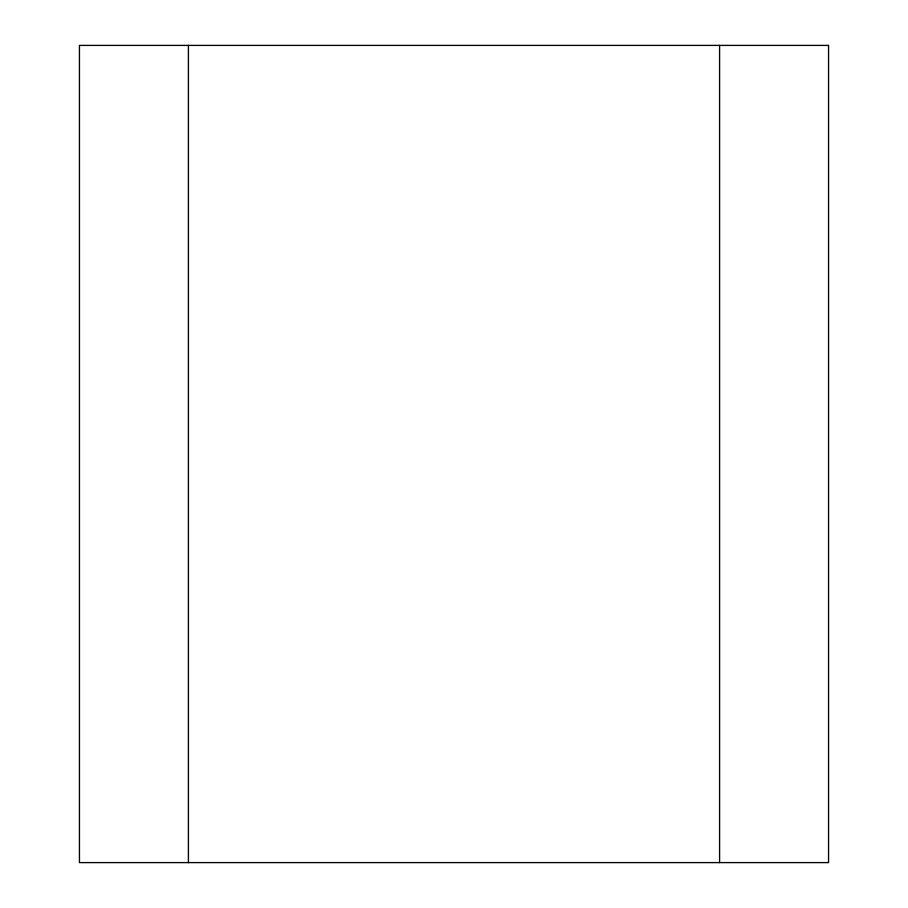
<?xml version="1.0" encoding="UTF-8"?>
<svg xmlns="http://www.w3.org/2000/svg" width="908" height="908" viewBox="0 0 908 908"><rect width="100%" height="100%" fill="white"/><g stroke="black" fill="none" stroke-linecap="round" stroke-linejoin="round"><path stroke-width="1.36" d="M719.59 45.4L719.59 862.6M188.41 45.4L188.41 862.6M828.55 45.4L79.45 45.4L79.45 862.6L828.55 862.6L828.55 45.4"/></g></svg>
